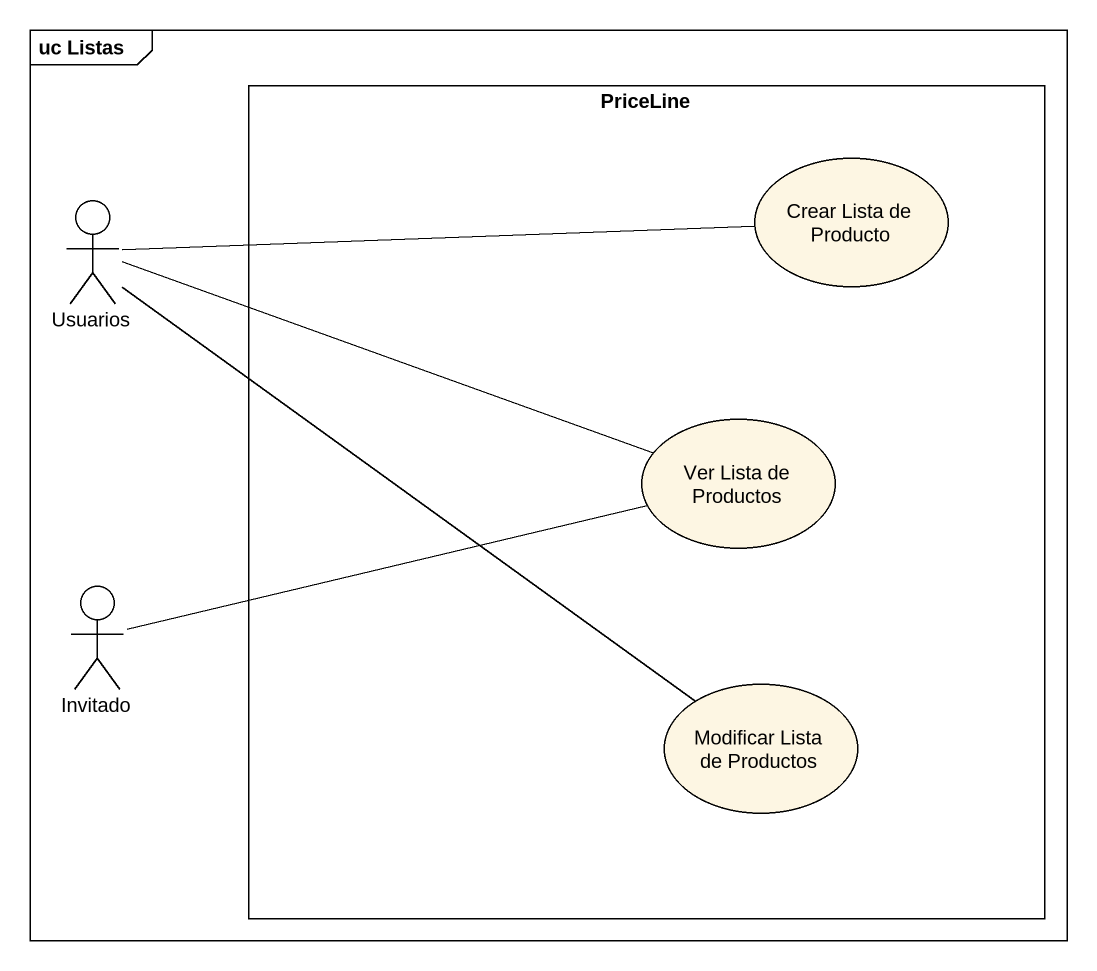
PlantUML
@startuml
mainframe uc Listas
rectangle PriceLine {
  usecase "Crear Lista de Producto" as Crear_Lista_de_Producto
  usecase "Ver Lista de Productos" as Ver_Lista_de_Productos
  usecase "Modificar Lista de Productos" as Modificar_Lista_de_Productos
}
actor Usuarios
actor Invitado
Usuarios -right- Crear_Lista_de_Producto
Usuarios -right- Ver_Lista_de_Productos
Usuarios -- Modificar_Lista_de_Productos
Invitado -right- Ver_Lista_de_Productos
@enduml
